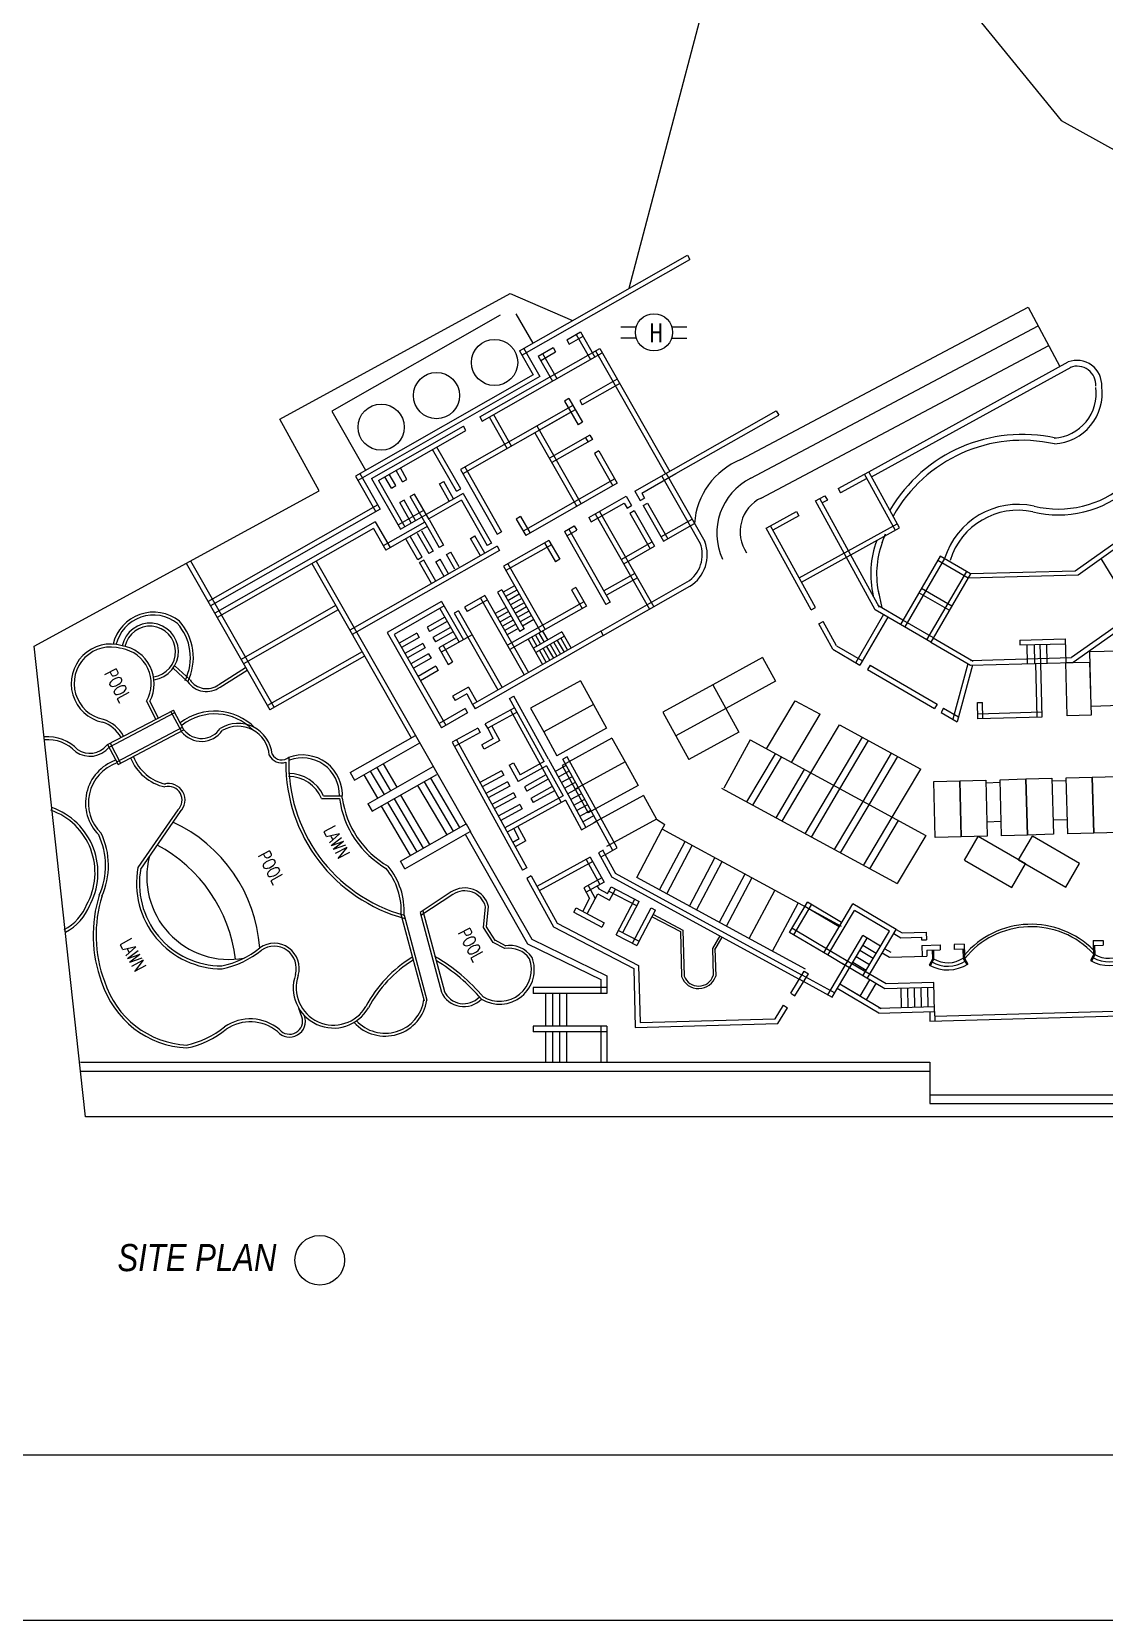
# Model space of a CAD drawing. Extents: x -2888 to 8486, y -2377 to 1555.
# Drawn here: x 6980.2 to 7109.9, y -209.3 to -17.3 of the extents above; entities that cross this region are included whole.
import ezdxf
from ezdxf.enums import TextEntityAlignment as Align

# ---------------------------------------------------------------- set-up
doc = ezdxf.new("R2010")
doc.units = 0
doc.layers.get('0').update_dxf_attribs({"linetype": 'CONTINUOUS'})
doc.layers.add('BUILD', color=8, linetype='CONTINUOUS')
doc.layers.add('MIMIC_SIZE', color=7, linetype='CONTINUOUS')
doc.styles.add('ARIAL_NARROW_ITALIC', font='ARIALNI.TTF')
doc.styles.add('PLOT02__REVB$0$NARROW', font='SIMPLEX', dxfattribs={"width": 0.75})

# ---------------------------------------------------------------- blocks, each defined once
blk = doc.blocks.new('D-433-1_MIMIC_SIZE_900_X_1')
at = {"layer": 'MIMIC_SIZE'}
for points in [[(3.62, 53.07), (868.62, 53.07), (868.62, 478.07), (3.62, 478.07)], [(23.62, 73.07), (848.62, 73.07), (848.62, 458.07), (23.62, 458.07)]]:
    blk.add_lwpolyline(points, close=True, dxfattribs=at)

msp = doc.modelspace()

# ---------------------------------------------------------------- linework, layer by layer
at = {"color": 1, "linetype": 'BYBLOCK'}
for centre, radius in [((7055.45, -53.599), 2.25), ((7015.044, -165.787), 3)]:
    msp.add_circle(centre, radius, dxfattribs=at)
at = {"layer": 'MIMIC_SIZE', "color": 0}
for p, q in [((7052.472, -48.256), (7064.707, -1.647)), ((7088.273, -7.833), (7104.699, -27.98)), ((7104.699, -27.98), (7146.716, -51.288)), ((7039.181, -55.836), (7059.497, -44.25)), ((7039.48, -56.36), (7059.796, -44.774)), ((7059.497, -44.25), (7059.796, -44.774)), ((7010.23, -64.094), (7038.066, -48.903)), ((7038.066, -48.903), (7045.599, -52.176)), ((7036.862, -51.532), (7016.523, -63.132)), ((7038.77, -51.343), (7040.804, -54.91)), ((7065.951, -68.986), (7100.708, -50.538)), ((7100.708, -50.538), (7104.525, -57.73)), ((7044.901, -54.504), (7046.579, -53.547)), ((7046.579, -53.547), (7048.309, -56.58)), ((7067.146, -71.237), (7101.903, -52.789)), ((7034.4, -63.817), (7048.909, -55.543)), ((7039.705, -55.537), (7041.651, -58.949)), ((7041.465, -56.463), (7043.25, -55.445)), ((7043.25, -55.445), (7043.549, -55.969)), ((7044.901, -54.504), (7045.2, -55.028)), ((7045.2, -55.028), (7046.878, -54.071)), ((7046.055, -53.846), (7047.785, -56.878)), ((7048.909, -55.543), (7057.383, -70.402)), ((7068.415, -73.628), (7103.172, -55.18)), ((7034.699, -64.341), (7049.208, -56.067)), ((7039.181, -55.836), (7040.828, -58.724)), ((7041.465, -56.463), (7043.194, -59.496)), ((7041.763, -56.987), (7043.549, -55.969)), ((7041.989, -56.165), (7043.718, -59.197)), ((7048.385, -55.842), (7056.859, -70.701)), ((7081.41, -70.444), (7105.532, -57.176)), ((7040.828, -58.724), (7019.359, -70.968)), ((7041.651, -58.949), (7019.658, -71.492)), ((7051.019, -59.243), (7046.472, -61.836)), ((7081.751, -71.064), (7105.873, -57.796)), ((7051.318, -59.767), (7046.771, -62.36)), ((7016.523, -63.132), (7020.591, -70.265)), ((7045.642, -62.422), (7032.048, -70.175)), ((7045.941, -62.946), (7032.347, -70.699)), ((7045.417, -63.245), (7041.464, -65.5)), ((7045.177, -61.607), (7044.653, -61.906)), ((7044.653, -61.906), (7046.283, -64.764)), ((7045.177, -61.607), (7046.807, -64.465)), ((7046.472, -61.836), (7046.771, -62.36)), ((7057.808, -70.159), (7070.232, -63.074)), ((7070.232, -63.074), (7070.531, -63.598)), ((7014.96, -72.762), (7010.23, -64.094)), ((7021.318, -71.278), (7032.408, -64.953)), ((7032.707, -65.477), (7032.408, -64.953)), ((7034.4, -63.817), (7034.699, -64.341)), ((7037.714, -67.638), (7035.555, -63.853)), ((7038.238, -67.339), (7036.079, -63.554)), ((7041.28, -64.91), (7046.657, -74.34)), ((7046.807, -64.465), (7046.283, -64.764)), ((7046.807, -64.465), (7046.283, -64.764)), ((7058.107, -70.683), (7070.531, -63.598)), ((7022.141, -71.503), (7032.707, -65.477)), ((7041.054, -65.733), (7046.133, -74.639)), ((7047.704, -66.038), (7042.818, -68.825)), ((7048.003, -66.562), (7043.116, -69.349)), ((7047.18, -66.337), (7047.479, -66.861)), ((7047.704, -66.038), (7048.003, -66.562)), ((7031.558, -72.816), (7028.681, -67.773)), ((7032.082, -72.518), (7029.205, -67.474)), ((7048.784, -67.931), (7048.26, -68.23)), ((7048.784, -67.931), (7048.26, -68.23)), ((7048.26, -68.23), (7050.496, -72.151)), ((7048.784, -67.931), (7051.02, -71.852)), ((7019.359, -70.968), (7021.822, -75.286)), ((7019.883, -70.669), (7022.346, -74.988)), ((7023.709, -72.432), (7022.924, -71.056)), ((7024.233, -72.133), (7023.448, -70.757)), ((7025.047, -71.669), (7024.262, -70.293)), ((7025.571, -71.37), (7024.786, -69.994)), ((7032.048, -70.175), (7036.51, -77.998)), ((7032.572, -69.876), (7037.034, -77.699)), ((7053.149, -72.816), (7057.808, -70.159)), ((7053.972, -73.041), (7058.107, -70.683)), ((7056.393, -70.966), (7061.05, -79.132)), ((7056.917, -70.667), (7061.597, -78.874)), ((7077.733, -72.467), (7080.891, -70.73)), ((7080.891, -70.73), (7081.41, -70.444)), ((7084.635, -77.536), (7080.891, -70.73)), ((7085.154, -77.251), (7081.41, -70.444)), ((6980.527, -91.553), (7014.96, -72.762)), ((7021.318, -71.278), (7024.804, -77.391)), ((7022.141, -71.503), (7025.328, -77.092)), ((7023.709, -72.432), (7024.233, -72.133)), ((7025.047, -71.669), (7025.571, -71.37)), ((7029.509, -71.926), (7030.033, -71.628)), ((7030.706, -74.025), (7029.509, -71.926)), ((7031.23, -73.726), (7030.033, -71.628)), ((7031.558, -72.816), (7032.082, -72.518)), ((7050.721, -71.328), (7039.649, -77.642)), ((7051.02, -71.852), (7039.948, -78.166)), ((7053.149, -72.816), (7053.79, -73.94)), ((7077.733, -72.467), (7078.019, -72.987)), ((7081.176, -71.25), (7078.019, -72.987)), ((7022.047, -74.464), (7001.545, -86.156)), ((7025.234, -73.89), (7024.71, -74.188)), ((7026.111, -76.645), (7024.71, -74.188)), ((7026.635, -76.346), (7025.234, -73.89)), ((7026.515, -73.159), (7025.991, -73.458)), ((7027.745, -76.534), (7025.991, -73.458)), ((7028.269, -76.235), (7026.515, -73.159)), ((7032.393, -73.063), (7027.916, -75.616)), ((7032.167, -73.886), (7028.214, -76.14)), ((7032.167, -73.886), (7035.296, -79.371)), ((7032.393, -73.063), (7035.82, -79.073)), ((7047.564, -76.001), (7052.085, -73.423)), ((7047.863, -76.525), (7051.86, -74.246)), ((7051.86, -74.246), (7052.202, -74.845)), ((7052.085, -73.423), (7052.726, -74.546)), ((7052.202, -74.845), (7052.726, -74.546)), ((7053.79, -73.94), (7054.314, -73.641)), ((7053.972, -73.041), (7054.314, -73.641)), ((7054.138, -74.55), (7054.662, -74.251)), ((7054.138, -74.55), (7056.592, -78.853)), ((7054.662, -74.251), (7057.116, -78.554)), ((7074.973, -73.985), (7075.493, -73.699)), ((7082.208, -87.138), (7074.973, -73.985)), ((7075.493, -73.699), (7076.129, -73.349)), ((7082.727, -86.852), (7075.493, -73.699)), ((7076.415, -73.869), (7075.778, -74.219)), ((7076.129, -73.349), (7076.415, -73.869)), ((7022.346, -74.988), (7001.844, -86.68)), ((7021.752, -76.489), (7002.344, -87.557)), ((7021.752, -76.489), (7023.541, -79.626)), ((7027.745, -76.534), (7022.718, -79.401)), ((7024.505, -76.867), (7027.617, -75.092)), ((7024.804, -77.391), (7027.916, -75.616)), ((7027.745, -76.534), (7029.499, -79.61)), ((7028.269, -76.235), (7030.023, -79.311)), ((7039.332, -75.869), (7038.808, -76.168)), ((7039.332, -75.869), (7038.808, -76.168)), ((7038.808, -76.168), (7039.948, -78.166)), ((7039.332, -75.869), (7040.472, -77.867)), ((7047.564, -76.001), (7047.863, -76.525)), ((7048.351, -75.553), (7054.918, -87.069)), ((7048.875, -75.254), (7055.442, -86.77)), ((7052.55, -75.455), (7053.074, -75.157)), ((7052.55, -75.455), (7055.004, -79.758)), ((7053.074, -75.157), (7055.528, -79.46)), ((7056.293, -78.329), (7060.061, -76.18)), ((7056.592, -78.853), (7060.36, -76.704)), ((7069.53, -76.979), (7072.688, -75.242)), ((7072.974, -75.762), (7069.816, -77.499)), ((7072.688, -75.242), (7072.974, -75.762)), ((7072.988, -83.266), (7084.868, -76.731)), ((7021.527, -77.311), (7002.643, -88.081)), ((7021.527, -77.311), (7023.017, -79.925)), ((7028.044, -77.058), (7023.017, -79.925)), ((7026.912, -81.086), (7025.51, -78.629)), ((7027.436, -80.787), (7026.034, -78.33)), ((7026.818, -77.883), (7028.219, -80.34)), ((7027.342, -77.585), (7028.743, -80.041)), ((7033.261, -78.505), (7033.785, -78.206)), ((7034.458, -80.603), (7033.261, -78.505)), ((7034.982, -80.304), (7033.785, -78.206)), ((7036.51, -77.998), (7037.034, -77.699)), ((7042.753, -78.745), (7037.244, -81.887)), ((7042.753, -78.745), (7044.054, -81.025)), ((7044.614, -77.683), (7045.812, -77)), ((7044.614, -77.683), (7049.651, -86.515)), ((7044.913, -78.207), (7046.111, -77.524)), ((7045.138, -77.385), (7050.175, -86.216)), ((7045.812, -77), (7046.111, -77.524)), ((7069.01, -77.265), (7069.53, -76.979)), ((7074.45, -87.154), (7069.01, -77.265)), ((7074.969, -86.868), (7069.53, -76.979)), ((7073.274, -83.785), (7085.154, -77.251)), ((7083.042, -79.02), (7083.426, -77.963)), ((7036.475, -79.453), (7018.667, -89.608)), ((7036.773, -79.977), (7018.966, -90.132)), ((7028.743, -80.041), (7028.219, -80.34)), ((7030.023, -79.311), (7029.499, -79.61)), ((7030.383, -80.462), (7030.907, -80.163)), ((7031.391, -82.229), (7030.383, -80.462)), ((7031.915, -81.931), (7030.907, -80.163)), ((7035.82, -79.073), (7035.296, -79.371)), ((7036.475, -79.453), (7036.773, -79.977)), ((7043.052, -79.269), (7037.543, -82.411)), ((7042.229, -79.044), (7043.53, -81.324)), ((7051.495, -81.066), (7055.229, -78.936)), ((7051.793, -81.589), (7055.528, -79.46)), ((7061.896, -80.617), (7061.907, -80.635)), ((7090.065, -80.661), (7085.256, -88.914)), ((7093.739, -82.801), (7090.065, -80.661)), ((7111.333, -78.952), (7106.381, -82.453)), ((7111.801, -79.348), (7106.723, -82.937)), ((6998.904, -81.524), (7009.016, -99.256)), ((6999.433, -81.235), (7009.54, -98.957)), ((7014.077, -81.56), (7026.086, -102.617)), ((7014.601, -81.261), (7032.778, -113.134)), ((7027.436, -80.787), (7026.912, -81.086)), ((7027.628, -81.124), (7027.104, -81.423)), ((7028.556, -83.969), (7027.104, -81.423)), ((7029.08, -83.67), (7027.628, -81.124)), ((7029.061, -81.338), (7029.585, -81.039)), ((7030.07, -83.106), (7029.061, -81.338)), ((7030.594, -82.807), (7029.585, -81.039)), ((7037.244, -81.887), (7041.773, -89.828)), ((7037.768, -81.588), (7042.297, -89.529)), ((7044.054, -81.025), (7043.53, -81.324)), ((7090.577, -80.959), (7085.768, -89.213)), ((7093.226, -82.503), (7088.417, -90.756)), ((7093.423, -83.304), (7089.766, -81.173)), ((7106.381, -82.453), (7093.739, -82.801)), ((7109.497, -80.926), (7113.839, -88.067)), ((7038.587, -84.242), (7037.219, -85.023)), ((7045.999, -84.436), (7045.475, -84.734)), ((7045.999, -84.436), (7047.282, -86.686)), ((7049.022, -89.737), (7059.476, -83.775)), ((7049.321, -90.261), (7059.785, -84.293)), ((7053.142, -82.736), (7049.405, -84.867)), ((7053.441, -83.26), (7049.704, -85.391)), ((7093.739, -82.801), (7088.929, -91.055)), ((7106.723, -82.937), (7093.423, -83.304)), ((7119.52, -83.325), (7105.942, -92.923)), ((7119.863, -83.809), (7106.137, -93.511)), ((7029.773, -86.147), (7023.206, -89.892)), ((7029.773, -86.147), (7032.403, -90.758)), ((7035.009, -85.433), (7032.552, -86.835)), ((7035.308, -85.957), (7032.85, -87.359)), ((7034.485, -85.732), (7039.776, -95.01)), ((7035.009, -85.433), (7040.3, -94.711)), ((7037.047, -84.722), (7036.523, -85.021)), ((7036.523, -85.021), (7039.222, -89.752)), ((7037.047, -84.722), (7039.746, -89.453)), ((7038.879, -84.753), (7037.51, -85.533)), ((7046.983, -86.162), (7037.737, -91.435)), ((7039.17, -85.264), (7037.801, -86.044)), ((7039.461, -85.775), (7038.093, -86.555)), ((7039.753, -86.286), (7038.384, -87.066)), ((7045.475, -84.734), (7046.758, -86.985)), ((7050.175, -86.216), (7049.651, -86.515)), ((7082.55, -84.828), (7083.013, -86.921)), ((7091.148, -87.208), (7087.492, -85.077)), ((7091.464, -86.705), (7087.79, -84.564)), ((7016.965, -86.624), (7005.531, -93.145)), ((7017.264, -87.148), (7005.83, -93.669)), ((7030.072, -86.671), (7024.029, -90.118)), ((7030.156, -88.036), (7028.01, -89.26)), ((7029.548, -86.97), (7031.879, -91.057)), ((7031.806, -87.26), (7031.282, -87.558)), ((7031.282, -87.558), (7036.573, -96.836)), ((7031.806, -87.26), (7037.097, -96.537)), ((7032.552, -86.835), (7032.85, -87.359)), ((7037.569, -86.854), (7036.249, -87.607)), ((7037.86, -87.365), (7036.54, -88.118)), ((7038.151, -87.876), (7036.831, -88.629)), ((7047.282, -86.686), (7038.036, -91.959)), ((7040.044, -86.796), (7038.675, -87.577)), ((7040.335, -87.307), (7038.967, -88.088)), ((7040.627, -87.818), (7039.258, -88.598)), ((7040.918, -88.329), (7039.549, -89.109)), ((7074.45, -87.154), (7074.969, -86.868)), ((7083.219, -87.727), (7079.84, -93.527)), ((7083.732, -88.026), (7080.352, -93.825)), ((7085.256, -88.914), (7082.208, -87.138)), ((7085.554, -88.402), (7082.506, -86.626)), ((7023.206, -89.892), (7029.774, -101.408)), ((7024.029, -90.118), (7030.298, -101.11)), ((7026.783, -89.959), (7024.637, -91.184)), ((7026.783, -89.959), (7027.082, -90.483)), ((7028.01, -89.26), (7028.308, -89.784)), ((7030.455, -88.56), (7028.308, -89.784)), ((7030.866, -89.281), (7028.72, -90.505)), ((7031.165, -89.805), (7029.019, -91.029)), ((7033.456, -90.158), (7029.733, -92.281)), ((7049.022, -89.737), (7033.524, -98.575)), ((7049.321, -90.261), (7033.823, -99.099)), ((7038.443, -88.386), (7037.123, -89.139)), ((7038.734, -88.897), (7037.414, -89.65)), ((7039.025, -89.408), (7037.705, -90.161)), ((7039.746, -89.453), (7039.222, -89.752)), ((7044.33, -89.819), (7040.872, -91.791)), ((7041.113, -90.205), (7041.736, -91.298)), ((7041.545, -89.958), (7042.169, -91.051)), ((7041.978, -89.712), (7042.601, -90.805)), ((7044.33, -89.819), (7045.446, -91.776)), ((7049.022, -89.737), (7049.321, -90.261)), ((7075.382, -88.848), (7075.902, -88.563)), ((7077.066, -91.91), (7075.382, -88.848)), ((7077.507, -91.481), (7075.902, -88.563)), ((7088.912, -91.045), (7085.256, -88.914)), ((7089.228, -90.542), (7085.554, -88.402)), ((6986.131, -142.92), (6980.527, -91.553)), ((7027.082, -90.483), (7024.936, -91.708)), ((7027.493, -91.205), (7025.347, -92.429)), ((7027.792, -91.729), (7025.646, -92.953)), ((7027.493, -91.205), (7027.792, -91.729)), ((7028.72, -90.505), (7029.019, -91.029)), ((7031.58, -90.533), (7029.434, -91.757)), ((7029.434, -91.757), (7030.569, -93.747)), ((7029.958, -91.458), (7031.093, -93.448)), ((7040.249, -90.698), (7041.988, -93.748)), ((7040.681, -90.451), (7041.304, -91.544)), ((7044.629, -90.343), (7041.171, -92.315)), ((7041.603, -92.068), (7042.421, -93.502)), ((7042.035, -91.822), (7042.853, -93.255)), ((7042.468, -91.575), (7043.285, -93.009)), ((7042.9, -91.329), (7043.717, -92.762)), ((7043.332, -91.082), (7044.149, -92.516)), ((7043.764, -90.836), (7044.582, -92.269)), ((7044.196, -90.589), (7045.014, -92.023)), ((7077.066, -91.91), (7080.352, -93.825)), ((7077.507, -91.481), (7080.651, -93.313)), ((7088.912, -91.045), (7093.731, -93.853)), ((7089.211, -90.533), (7094.03, -93.341)), ((7099.684, -90.801), (7105.158, -90.65)), ((7099.684, -90.801), (7099.7, -91.394)), ((7099.7, -91.394), (7105.175, -91.243)), ((7100.527, -91.371), (7100.59, -93.664)), ((7101.403, -91.347), (7101.466, -93.64)), ((7102.111, -91.328), (7102.174, -93.62)), ((7102.903, -91.306), (7102.966, -93.598)), ((7105.158, -90.65), (7105.238, -93.535)), ((6997.556, -93.943), (6999.315, -95.575)), ((7020.151, -92.211), (7008.717, -98.732)), ((7020.45, -92.735), (7009.016, -99.256)), ((7028.207, -92.457), (7026.061, -93.681)), ((7028.506, -92.981), (7026.36, -94.205)), ((7029.068, -93.966), (7026.922, -95.19)), ((7028.207, -92.457), (7028.506, -92.981)), ((7029.068, -93.966), (7029.367, -94.49)), ((7030.569, -93.747), (7031.093, -93.448)), ((7068.587, -92.897), (7062.56, -96.207)), ((7068.587, -92.897), (7070.162, -95.766)), ((7081.584, -93.856), (7081.285, -94.369)), ((7081.584, -93.856), (7089.678, -98.573)), ((7093.408, -93.664), (7091.586, -100.371)), ((7093.98, -93.82), (7092.116, -100.68)), ((7093.715, -93.26), (7105.942, -92.923)), ((7093.731, -93.853), (7106.137, -93.511)), ((7101.581, -93.636), (7101.761, -100.143)), ((7102.174, -93.62), (7102.354, -100.126)), ((6997.315, -94.202), (6999.074, -95.834)), ((7002.823, -96.181), (7006.081, -94.139)), ((7003.011, -96.481), (7006.269, -94.439)), ((7029.367, -94.49), (7027.22, -95.714)), ((7046.57, -95.734), (7040.543, -99.044)), ((7046.57, -95.734), (7048.145, -98.603)), ((7070.162, -95.766), (7064.135, -99.076)), ((7081.285, -94.369), (7089.379, -99.085)), ((7033.035, -96.5), (7031.099, -97.604)), ((7031.099, -97.604), (7031.398, -98.128)), ((7032.81, -97.323), (7031.398, -98.128)), ((7032.81, -97.323), (7033.524, -98.575)), ((7033.035, -96.5), (7034.048, -98.276)), ((7037.993, -97.884), (7038.513, -97.599)), ((7042.178, -105.505), (7037.993, -97.884)), ((7042.698, -105.219), (7038.513, -97.599)), ((7062.56, -96.207), (7056.533, -99.516)), ((7062.56, -96.207), (7064.135, -99.076)), ((7062.56, -96.207), (7064.135, -99.076)), ((6989.399, -103.436), (6997.369, -99.263)), ((6989.563, -103.75), (6997.533, -99.577)), ((6994.108, -98.183), (6995.211, -100.393)), ((6994.508, -98.191), (6995.524, -100.229)), ((6998.312, -101.826), (6997.056, -99.427)), ((6998.625, -101.662), (6997.369, -99.263)), ((7032.612, -99.095), (7029.475, -100.885)), ((7032.911, -99.619), (7029.774, -101.408)), ((7032.612, -99.095), (7032.911, -99.619)), ((7033.524, -98.575), (7033.823, -99.099)), ((7038.606, -99), (7035.061, -100.946)), ((7038.891, -99.519), (7035.346, -101.466)), ((7038.086, -99.285), (7044.219, -110.454)), ((7040.543, -99.044), (7042.118, -101.912)), ((7048.145, -98.603), (7042.118, -101.912)), ((7048.145, -98.603), (7049.721, -101.472)), ((7056.533, -99.516), (7058.108, -102.385)), ((7064.135, -99.076), (7058.108, -102.385)), ((7064.135, -99.076), (7065.711, -101.945)), ((7069.069, -103.965), (7072.524, -98.137)), ((7072.086, -105.605), (7075.54, -99.778)), ((7072.524, -98.137), (7075.54, -99.778)), ((7089.678, -98.573), (7089.379, -99.085)), ((7090.477, -99.038), (7090.178, -99.551)), ((7090.178, -99.551), (7092.116, -100.68)), ((7090.477, -99.038), (7092.277, -100.088)), ((7094.564, -98.353), (7095.157, -98.336)), ((7094.619, -100.34), (7094.564, -98.353)), ((7102.337, -99.533), (7094.602, -99.747)), ((7095.212, -100.323), (7095.157, -98.336)), ((6990.49, -105.521), (6998.461, -101.348)), ((6990.654, -105.835), (6998.625, -101.662)), ((7034.156, -101.443), (7031.043, -103.153)), ((7034.156, -101.443), (7034.441, -101.963)), ((7035.346, -101.466), (7035.061, -100.946)), ((7036.028, -102.709), (7035.346, -101.466)), ((7036.834, -102.943), (7035.866, -101.181)), ((7049.721, -101.472), (7043.694, -104.781)), ((7074.408, -106.868), (7077.863, -101.04)), ((7077.863, -101.04), (7087.711, -106.395)), ((7102.354, -100.126), (7094.619, -100.34)), ((6989.288, -103.527), (6989.399, -103.436)), ((6989.399, -103.436), (6990.654, -105.835)), ((6989.712, -103.272), (6990.968, -105.671)), ((7018.717, -106.835), (7026.618, -102.333)), ((7019.234, -107.742), (7027.147, -103.233)), ((7031.043, -103.153), (7039.544, -118.633)), ((7034.441, -101.963), (7031.328, -103.673)), ((7031.563, -102.867), (7040.064, -118.348)), ((7036.028, -102.709), (7034.627, -103.478)), ((7034.913, -103.998), (7034.627, -103.478)), ((7036.834, -102.943), (7034.913, -103.998)), ((7042.118, -101.912), (7043.694, -104.781)), ((7050.376, -102.665), (7044.349, -105.974)), ((7050.376, -102.665), (7051.951, -105.534)), ((7058.108, -102.385), (7059.684, -105.254)), ((7065.711, -101.945), (7059.684, -105.254)), ((7067.073, -102.879), (7063.908, -108.699)), ((7067.073, -102.879), (7088.308, -114.426)), ((7077.197, -108.384), (7080.651, -102.556)), ((7077.938, -108.788), (7081.393, -102.96)), ((7042.178, -105.505), (7039.258, -107.109)), ((7042.698, -105.219), (7045.259, -109.883)), ((7044.948, -104.91), (7044.428, -105.195)), ((7050.487, -116.229), (7044.428, -105.195)), ((7051.007, -115.943), (7044.948, -104.91)), ((7051.951, -105.534), (7045.924, -108.843)), ((7051.951, -105.534), (7053.527, -108.402)), ((7066.683, -110.373), (7070.137, -104.545)), ((7067.424, -110.777), (7070.878, -104.949)), ((7080.727, -110.304), (7084.181, -104.476)), ((7081.469, -110.707), (7084.923, -104.879)), ((7018.717, -106.835), (7019.234, -107.742)), ((7020.371, -107.094), (7022.039, -109.93)), ((7020.862, -110.601), (7028.764, -106.098)), ((7021.148, -106.651), (7022.816, -109.487)), ((7021.379, -111.508), (7029.213, -107.045)), ((7021.925, -106.208), (7023.594, -109.044)), ((7022.703, -105.766), (7024.371, -108.601)), ((7028.435, -107.488), (7031.954, -113.469)), ((7036.998, -106.619), (7034.405, -108.043)), ((7037.283, -107.139), (7034.691, -108.563)), ((7036.998, -106.619), (7037.283, -107.139)), ((7037.94, -105.942), (7038.46, -105.656)), ((7037.94, -105.942), (7039.023, -107.914)), ((7038.46, -105.656), (7039.258, -107.109)), ((7042.464, -106.025), (7039.023, -107.914)), ((7042.386, -107.115), (7039.793, -108.539)), ((7042.464, -106.025), (7044.454, -109.649)), ((7043.502, -106.683), (7044.841, -105.948)), ((7043.876, -107.364), (7045.215, -106.628)), ((7044.249, -108.044), (7045.589, -107.309)), ((7044.349, -105.974), (7045.924, -108.843)), ((7070.213, -112.293), (7073.667, -106.465)), ((7070.954, -112.696), (7074.408, -106.868)), ((7084.257, -112.223), (7087.711, -106.395)), ((7026.881, -108.373), (7030.4, -114.354)), ((7027.658, -107.931), (7031.177, -113.912)), ((7037.728, -107.949), (7035.135, -109.373)), ((7038.014, -108.468), (7035.421, -109.892)), ((7038.455, -109.273), (7035.862, -110.697)), ((7037.728, -107.949), (7038.014, -108.468)), ((7038.455, -109.273), (7038.741, -109.793)), ((7039.793, -108.539), (7040.078, -109.058)), ((7042.671, -107.635), (7040.078, -109.058)), ((7043.157, -108.519), (7040.564, -109.943)), ((7043.442, -109.039), (7040.849, -110.463)), ((7044.623, -108.725), (7045.962, -107.99)), ((7044.997, -109.406), (7046.336, -108.67)), ((7045.371, -110.086), (7046.71, -109.351)), ((7045.924, -108.843), (7047.5, -111.712)), ((7053.527, -108.402), (7047.5, -111.712)), ((7063.619, -108.707), (7084.854, -120.254)), ((7073.743, -114.212), (7077.197, -108.384)), ((7074.484, -114.615), (7077.938, -108.788)), ((7095.567, -108.048), (7097.298, -108)), ((7103.578, -107.827), (7105.309, -107.779)), ((6997.891, -111.342), (6993.066, -118.317)), ((7015.259, -109.973), (7017.424, -109.973)), ((7015.491, -109.619), (7017.787, -109.619)), ((7020.862, -110.601), (7021.379, -111.508)), ((7022.472, -110.885), (7025.991, -116.866)), ((7023.249, -110.442), (7026.768, -116.423)), ((7024.027, -109.999), (7027.546, -115.98)), ((7024.804, -109.557), (7028.323, -115.538)), ((7038.741, -109.793), (7036.148, -111.217)), ((7039.227, -110.677), (7036.634, -112.101)), ((7039.512, -111.197), (7036.919, -112.621)), ((7044.454, -109.649), (7037.411, -113.516)), ((7044.739, -110.168), (7037.696, -114.036)), ((7039.227, -110.677), (7039.512, -111.197)), ((7040.564, -109.943), (7040.849, -110.463)), ((7044.739, -110.168), (7046.698, -113.736)), ((7045.259, -109.883), (7047.218, -113.451)), ((7045.745, -110.767), (7047.084, -110.032)), ((7046.097, -111.409), (7047.436, -110.674)), ((7046.471, -112.089), (7047.81, -111.354)), ((7054.182, -109.595), (7048.155, -112.905)), ((7054.182, -109.595), (7055.757, -112.464)), ((7077.273, -116.132), (7080.727, -110.304)), ((7078.014, -116.535), (7081.469, -110.707)), ((6998.182, -111.543), (6993.357, -118.518)), ((7024.814, -117.537), (7032.732, -113.026)), ((7032.732, -113.026), (7033.249, -113.933)), ((7039.976, -115.078), (7039.008, -113.316)), ((7046.698, -113.736), (7048.557, -112.715)), ((7046.845, -112.77), (7048.184, -112.035)), ((7055.757, -112.464), (7049.73, -115.774)), ((7055.757, -112.464), (7056.758, -113.092)), ((7056.45, -113.677), (7056.758, -113.092)), ((7080.803, -118.051), (7084.257, -112.223)), ((7081.544, -118.454), (7084.999, -112.626)), ((7095.697, -112.768), (7097.429, -112.72)), ((7103.708, -112.547), (7105.44, -112.499)), ((7025.331, -118.444), (7033.233, -113.942)), ((7032.618, -114.292), (7040.16, -127.528)), ((7033.233, -113.942), (7040.666, -126.988)), ((7039.171, -114.843), (7038.378, -115.278)), ((7039.171, -114.843), (7038.488, -113.601)), ((7039.976, -115.078), (7038.664, -115.798)), ((7053.374, -119.51), (7056.45, -113.677)), ((7056.13, -121.008), (7059.206, -115.176)), ((7078.112, -125.456), (7056.45, -113.677)), ((7088.308, -114.426), (7084.854, -120.254)), ((7093.002, -117.419), (7094.659, -114.55)), ((7100.369, -117.848), (7094.659, -114.55)), ((7099.543, -117.371), (7101.2, -114.502)), ((7106.91, -117.8), (7101.2, -114.502)), ((7047.755, -117.052), (7041.299, -120.598)), ((7047.755, -117.052), (7049.421, -120.086)), ((7049.306, -116.201), (7048.729, -116.518)), ((7048.729, -116.518), (7050.356, -119.481)), ((7049.591, -116.721), (7049.015, -117.037)), ((7049.249, -116.232), (7050.793, -119.043)), ((7049.591, -116.721), (7051.007, -115.943)), ((7056.99, -121.475), (7060.065, -115.643)), ((7059.746, -122.974), (7062.822, -117.142)), ((7025.331, -118.444), (7024.814, -117.537)), ((7040.064, -118.348), (7039.544, -118.633)), ((7048.041, -117.572), (7041.585, -121.117)), ((7047.235, -117.338), (7048.901, -120.371)), ((7073.346, -131.306), (7050.793, -119.043)), ((7060.63, -123.395), (7063.705, -117.562)), ((7063.386, -124.894), (7066.462, -119.061)), ((7093.002, -117.419), (7098.712, -120.717)), ((7098.712, -120.717), (7100.369, -117.848)), ((7099.543, -117.371), (7105.253, -120.669)), ((7105.253, -120.669), (7106.91, -117.8)), ((7040.603, -119.329), (7040.083, -119.614)), ((7040.083, -119.614), (7043.31, -125.49)), ((7040.603, -119.329), (7043.743, -125.047)), ((7049.136, -119.566), (7046.967, -120.757)), ((7046.967, -120.757), (7047.676, -122.047)), ((7049.421, -120.086), (7047.253, -121.277)), ((7047.487, -120.471), (7048.349, -122.041)), ((7048.566, -120.555), (7048.78, -120.874)), ((7048.78, -120.874), (7049.845, -121.436)), ((7049.845, -121.436), (7050.27, -120.63)), ((7050.093, -122.237), (7050.795, -120.907)), ((7050.27, -120.63), (7053.676, -122.427)), ((7073.063, -131.827), (7050.356, -119.481)), ((7073.755, -130.592), (7053.374, -119.51)), ((7064.221, -125.407), (7067.296, -119.575)), ((7030.947, -121.263), (7027.181, -123.751)), ((7031.142, -121.558), (7027.277, -124.111)), ((7046.845, -123.621), (7047.676, -122.047)), ((7047.37, -123.898), (7048.648, -121.475)), ((7048.648, -121.475), (7050.093, -122.237)), ((7049.993, -121.155), (7053.4, -122.951)), ((7050.896, -126.428), (7053.152, -122.15)), ((7051.697, -126.18), (7053.676, -122.427)), ((7066.977, -126.906), (7070.053, -121.073)), ((7069.79, -128.436), (7072.866, -122.603)), ((7071.836, -126.158), (7073.996, -122.514)), ((7072.346, -126.461), (7074.506, -122.816)), ((7078.137, -124.968), (7073.996, -122.514)), ((7075.977, -128.612), (7079.493, -122.678)), ((7084.738, -125.787), (7079.493, -122.678)), ((7024.842, -123.957), (7027.653, -134.429)), ((7025.239, -124.072), (7027.995, -134.338)), ((7027.181, -123.751), (7029.769, -133.391)), ((7027.492, -123.545), (7030.11, -133.299)), ((7034.858, -125.555), (7035.089, -123.044)), ((7035.222, -125.467), (7035.447, -123.015)), ((7045.752, -123.715), (7046.028, -123.191)), ((7045.752, -123.715), (7049.158, -125.512)), ((7046.028, -123.191), (7049.435, -124.987)), ((7052.871, -127.469), (7055.127, -123.191)), ((7053.672, -127.221), (7055.651, -123.468)), ((7055.127, -123.191), (7055.651, -123.468)), ((7055.236, -124.255), (7058.643, -126.051)), ((7055.375, -123.993), (7058.934, -125.87)), ((7077.834, -125.478), (7073.694, -123.024)), ((7076.487, -128.915), (7079.701, -123.491)), ((7083.925, -125.995), (7079.701, -123.491)), ((7036.012, -127.373), (7034.858, -125.555)), ((7036.311, -127.184), (7035.222, -125.467)), ((7043.31, -125.49), (7053.001, -130.518)), ((7043.743, -125.047), (7053.584, -130.153)), ((7049.435, -124.987), (7049.158, -125.512)), ((7050.896, -126.428), (7053.395, -127.746)), ((7051.173, -125.903), (7053.672, -127.221)), ((7058.643, -126.051), (7058.793, -131.494)), ((7058.934, -125.87), (7059.088, -131.437)), ((7063.416, -126.582), (7062.528, -128.087)), ((7063.671, -126.733), (7062.783, -128.238)), ((7076.624, -128.996), (7071.836, -126.158)), ((7076.926, -128.486), (7072.138, -125.648)), ((7076.48, -133.685), (7080.718, -126.536)), ((7080.713, -131.414), (7083.925, -125.995)), ((7082.854, -127.802), (7080.718, -126.536)), ((7081.224, -131.717), (7084.738, -125.787)), ((7084.436, -126.297), (7085.298, -126.808)), ((7084.738, -125.787), (7085.453, -126.211)), ((7085.298, -126.808), (7087.795, -126.739)), ((7085.453, -126.211), (7088.372, -126.13)), ((7087.795, -126.739), (7087.804, -127.054)), ((7088.372, -126.13), (7088.397, -127.037)), ((7037.43, -128.113), (7036.012, -127.373)), ((7037.594, -127.799), (7036.175, -127.059)), ((7040.16, -127.528), (7049.034, -131.849)), ((7040.666, -126.988), (7049.741, -131.407)), ((7053.672, -127.221), (7053.395, -127.746)), ((7062.528, -128.087), (7062.619, -131.376)), ((7062.824, -128.079), (7062.917, -131.427)), ((7079.387, -129.944), (7076.926, -128.486)), ((7077.002, -133.969), (7081.228, -126.838)), ((7081.962, -129.307), (7080.336, -128.343)), ((7082.319, -128.704), (7080.693, -127.741)), ((7083.052, -128.631), (7083.915, -129.143)), ((7083.354, -128.121), (7084.07, -128.545)), ((7087.804, -127.054), (7088.397, -127.037)), ((7087.822, -127.715), (7090.042, -127.653)), ((7087.822, -127.715), (7087.859, -129.034)), ((7088.432, -128.291), (7090.058, -128.246)), ((7088.432, -128.291), (7088.452, -129.018)), ((7089.086, -128.273), (7089.117, -129.376)), ((7089.234, -128.269), (7089.266, -129.411)), ((7090.042, -127.653), (7090.058, -128.246)), ((7092.944, -127.573), (7091.733, -127.607)), ((7091.733, -127.607), (7091.75, -128.2)), ((7092.961, -128.166), (7091.75, -128.2)), ((7092.813, -128.17), (7092.844, -129.312)), ((7092.944, -127.573), (7092.981, -128.893)), ((7092.961, -128.166), (7092.991, -129.269)), ((7108.548, -127.143), (7109.759, -127.109)), ((7108.548, -127.143), (7108.585, -128.462)), ((7108.565, -127.736), (7109.776, -127.702)), ((7108.565, -127.736), (7108.595, -128.838)), ((7108.713, -127.731), (7108.744, -128.873)), ((7109.759, -127.109), (7109.776, -127.702)), ((7053.001, -130.518), (7053.198, -137.655)), ((7053.584, -130.153), (7053.774, -137.045)), ((7078.575, -130.152), (7076.624, -128.996)), ((7083.354, -132.979), (7078.188, -129.918)), ((7083.509, -132.382), (7078.491, -129.407)), ((7080.952, -130.866), (7078.491, -129.407)), ((7078.575, -130.152), (7078.877, -129.642)), ((7079.085, -130.454), (7079.387, -129.944)), ((7081.101, -130.76), (7079.475, -129.797)), ((7081.509, -130.071), (7079.883, -129.108)), ((7083.915, -129.143), (7088.452, -129.018)), ((7089.117, -129.376), (7088.737, -130.102)), ((7089.266, -129.411), (7088.868, -130.171)), ((7092.844, -129.312), (7093.283, -130.049)), ((7092.991, -129.269), (7093.411, -129.973)), ((7108.595, -128.838), (7108.215, -129.564)), ((7108.744, -128.873), (7108.346, -129.633)), ((7049.034, -131.849), (7049.034, -133.536)), ((7049.741, -131.407), (7049.741, -133.536)), ((7071.992, -133.504), (7073.629, -130.848)), ((7072.497, -133.815), (7074.134, -131.159)), ((7073.035, -131.812), (7077.002, -133.969)), ((7073.318, -131.291), (7077.305, -133.458)), ((7073.629, -130.848), (7074.134, -131.159)), ((7082.939, -135.393), (7077.921, -132.419)), ((7080.382, -133.877), (7077.921, -132.419)), ((7081.503, -131.882), (7080.336, -133.85)), ((7082.256, -132.328), (7081.089, -134.297)), ((7089.289, -132.222), (7083.509, -132.382)), ((7089.385, -135.717), (7089.289, -132.222)), ((7049.741, -132.828), (7040.832, -132.828)), ((7040.832, -132.828), (7040.832, -133.536)), ((7049.741, -133.536), (7040.832, -133.536)), ((7042.341, -133.536), (7042.341, -137.468)), ((7043.187, -133.536), (7043.187, -137.468)), ((7044.032, -133.536), (7044.032, -137.468)), ((7044.878, -133.536), (7044.878, -137.468)), ((7071.992, -133.504), (7072.497, -133.815)), ((7082.636, -135.903), (7077.618, -132.929)), ((7089.305, -132.815), (7083.354, -132.979)), ((7085.295, -132.926), (7085.358, -135.235)), ((7086.098, -132.903), (7086.161, -135.213)), ((7086.9, -132.881), (7086.964, -135.19)), ((7087.703, -132.859), (7087.767, -135.168)), ((7088.506, -132.837), (7088.57, -135.146)), ((7012.88, -136.351), (7012.53, -135.343)), ((7070.086, -136.595), (7071.102, -134.947)), ((7070.423, -137.179), (7071.607, -135.258)), ((7071.102, -134.947), (7071.607, -135.258)), ((7082.62, -135.31), (7089.369, -135.124)), ((7082.636, -135.903), (7089.385, -135.717)), ((7088.792, -135.733), (7088.823, -136.868)), ((7088.823, -136.868), (7113.176, -136.196)), ((7089.385, -135.717), (7089.416, -136.852)), ((7089.4, -136.259), (7112.566, -135.62)), ((7049.741, -137.468), (7040.832, -137.468)), ((7040.832, -137.468), (7040.832, -138.176)), ((7049.741, -138.176), (7040.832, -138.176)), ((7042.341, -138.176), (7042.341, -141.859)), ((7043.187, -138.176), (7043.187, -141.859)), ((7044.032, -138.176), (7044.032, -141.859)), ((7044.878, -138.176), (7044.878, -141.859)), ((7049.034, -137.468), (7049.034, -141.859)), ((7049.741, -137.468), (7049.741, -141.859)), ((7053.198, -137.655), (7070.423, -137.179)), ((7053.774, -137.045), (7070.086, -136.595)), ((6986.131, -141.859), (7088.804, -141.859)), ((7088.804, -141.859), (7088.804, -146.848)), ((6986.131, -142.92), (7088.804, -142.92)), ((6986.736, -148.462), (6986.131, -142.92)), ((7088.804, -145.786), (7113.373, -145.786)), ((7088.804, -146.848), (7113.373, -146.848)), ((7164.935, -148.462), (6986.736, -148.462))]:
    msp.add_line(p, q, dxfattribs=at)
at = {"layer": 'MIMIC_SIZE', "color": 1}
for p, q in [((7051.459, -52.916), (7053.306, -52.916)), ((7057.595, -52.922), (7059.442, -52.922)), ((7051.457, -54.276), (7053.304, -54.276)), ((7057.593, -54.282), (7059.44, -54.282))]:
    msp.add_line(p, q, dxfattribs=at)
at = {"layer": 'MIMIC_SIZE', "color": 0}
for points in [[(7108.271, -98.787), (7111.839, -98.689), (7111.659, -92.14), (7108.091, -92.239)], [(7105.238, -93.535), (7108.124, -93.456), (7108.302, -99.889), (7105.415, -99.969)], [(7100.429, -107.598), (7103.569, -107.511), (7103.756, -114.286), (7100.616, -114.373)], [(7105.301, -107.464), (7108.44, -107.377), (7108.627, -114.151), (7105.488, -114.238)], [(7108.44, -107.377), (7111.58, -107.29), (7111.767, -114.065), (7108.627, -114.151)], [(7089.279, -107.906), (7092.418, -107.819), (7092.605, -114.594), (7089.466, -114.68)], [(7092.418, -107.819), (7095.558, -107.732), (7095.745, -114.507), (7092.605, -114.594)], [(7097.29, -107.685), (7100.429, -107.598), (7100.616, -114.373), (7097.477, -114.459)]]:
    msp.add_lwpolyline(points, close=True, dxfattribs=at)
for centre in [(7036.182, -57.237), (7029.159, -61.243), (7022.461, -65.062)]:
    msp.add_circle(centre, 2.791, dxfattribs=at)
for centre, radius, start, end in [((7106.594, -59.983), 3.001, 356.75151, 110.72723), ((7106.594, -59.983), 2.293, 356.75151, 110.72723), ((7104.372, -62.628), 13.04, 256.14446, 5.86738), ((7104.372, -62.628), 12.332, 256.14446, 5.86738), ((7103.513, -60.963), 5.423, 273.49573, 7.60086), ((7103.513, -60.963), 6.131, 273.49573, 7.60086), ((7099.982, -84.523), 18.58, 77.37983, 149.51813), ((7099.982, -84.523), 17.872, 77.37983, 150.87537), ((7069.262, -77.269), 8.92, 111.78511, 176.36794), ((7070.515, -77.898), 7.465, 116.83014, 204.63514), ((7070.395, -77.708), 4.535, 115.88655, 214.11453), ((7099.482, -83.722), 9.324, 78.01542, 162.76629), ((7099.482, -83.722), 8.616, 78.01542, 162.76629), ((7057.418, -80.489), 3.877, 301.9009, 21.1295), ((7057.418, -80.489), 4.481, 301.9009, 21.1295), ((7093.546, -82.836), 11.883, 160.03237, 192.67555), ((7093.546, -82.836), 11.175, 160.03237, 192.67555), ((6994.943, -92.442), 5.014, 51.36355, 166.8002), ((6994.943, -92.442), 4.66, 51.36355, 166.8002), ((6994.515, -92.204), 3.44, 278.22704, 168.06095), ((6994.515, -92.204), 3.086, 278.22704, 168.06095), ((6993.202, -92.915), 6.204, 333.57041, 42.02631), ((6993.202, -92.915), 6.557, 333.57041, 42.02631), ((6989.768, -96.063), 4.775, 73.17541, 258.00962), ((6989.768, -96.063), 4.421, 73.17541, 258.00962), ((6990.405, -96.057), 4.271, 330.13278, 80.72555), ((6990.405, -96.057), 4.625, 332.51627, 80.72555), ((7001.357, -94.244), 2.782, 214.85237, 306.48389), ((7001.357, -94.244), 2.428, 214.85237, 306.48389), ((7002.36, -106.178), 6.794, 44.46264, 127.93092), ((7002.36, -106.178), 6.44, 44.46264, 127.93092), ((6987.552, -104.501), 3.961, 28.88646, 72.00148), ((6987.552, -104.501), 4.315, 28.88646, 72.00148), ((7000.75, -99.998), 3.053, 218.07303, 325.01487), ((7000.75, -99.998), 2.699, 218.07303, 326.57646), ((7005.162, -105.023), 4.145, 5.71421, 121.39628), ((7005.162, -105.023), 3.791, 4.72045, 120.26573), ((6982.164, -107.526), 5.022, 43.45331, 94.93179), ((6982.164, -107.526), 4.668, 43.45331, 94.93179), ((6987.254, -101.88), 2.617, 235.06195, 320.99855), ((6987.254, -101.88), 2.971, 235.06195, 320.99855), ((6992.186, -110.497), 5.469, 109.16526, 225.03673), ((6997.586, -102.885), 5.821, 201.70623, 257.44031), ((6997.586, -102.885), 5.468, 201.70623, 257.44031), ((7010.433, -103.984), 1.661, 205.96143, 287.92043), ((7010.433, -103.984), 1.307, 208.63595, 312.31018), ((7030.354, -105.715), 19.411, 179.55319, 255.04576), ((7012.95, -109.534), 4.837, 355.52264, 110.63304), ((7030.354, -105.715), 19.057, 177.69901, 254.42997), ((7012.95, -109.534), 4.483, 358.91568, 110.63304), ((6992.186, -110.497), 5.115, 109.16526, 225.717), ((7011.321, -111.547), 4.594, 24.81355, 90.67959), ((7011.321, -111.547), 4.24, 21.7915, 90.67959), ((6996.76, -110.15), 1.997, 313.49062, 105.54217), ((6996.76, -110.15), 1.643, 313.49062, 105.54217), ((6979.865, -118.924), 8.007, 330.79866, 70.52405), ((6979.865, -118.924), 8.361, 330.79866, 70.52405), ((7028.934, -108.382), 11.62, 187.80512, 240.02732), ((7028.934, -108.382), 11.266, 187.80512, 240.02732), ((6989.76, -129.259), 18.066, 3.96665, 65.37543), ((6980.406, -118.064), 8.737, 335.88047, 25.04424), ((6980.406, -118.064), 9.091, 335.88047, 25.44795), ((7004.091, -119.449), 9.966, 165.45859, 280.42779), ((6986.926, -131.566), 18.066, 6.93362, 62.11037), ((7003.206, -120.235), 10.32, 169.28804, 270.20222), ((7003.206, -120.235), 9.966, 169.28804, 270), ((7016.697, -123.576), 8.203, 356.67214, 39.43072), ((7016.697, -123.576), 8.557, 356.67214, 39.43072), ((7032.577, -123.731), 2.958, 14.02172, 123.44612), ((6981.561, -120.719), 5.697, 296.89013, 339.39001), ((6981.561, -120.719), 6.051, 296.89013, 339.39001), ((7003.976, -126.477), 16.33, 162.75135, 200.35844), ((7003.976, -126.477), 15.976, 162.75135, 200.35844), ((7032.577, -123.731), 2.604, 15.30277, 123.44612), ((7101.06, -135.8), 10.63, 44.97509, 139.47098), ((7101.06, -135.8), 10.333, 43.20671, 141.11124), ((7001.046, -119.812), 10.611, 281.74802, 309.4149), ((7001.046, -119.812), 10.965, 281.55789, 309.4149), ((7009.517, -130.515), 3.047, 343.95138, 124.69016), ((7009.517, -130.515), 2.693, 343.95138, 124.69016), ((7037.949, -131.064), 3.351, 34.43858, 99.98156), ((7037.949, -131.064), 2.997, 35.25432, 99.98156), ((7034.297, -142.365), 15.488, 121.37311, 152.04308), ((7034.297, -142.365), 15.134, 121.76645, 152.04308), ((7017.992, -148.174), 22.033, 40.08049, 60.09539), ((7017.992, -148.174), 21.679, 40.08049, 59.15453), ((7036.786, -130.647), 4.196, 238.26937, 20.62038), ((7036.786, -130.647), 3.842, 238.26937, 19.97656), ((7090.967, -126.156), 4.532, 240.5268, 302.6353), ((7090.971, -126.298), 3.939, 240.5268, 302.6353), ((7090.975, -126.47), 3.346, 239.24556, 303.91654), ((7110.445, -125.619), 4.532, 240.5268, 302.6353), ((7110.449, -125.761), 3.939, 240.5268, 302.6353), ((7110.453, -125.932), 3.346, 239.24556, 303.91654), ((6999.546, -128.727), 11.408, 197.50128, 267.14311), ((6999.546, -128.727), 11.054, 197.50128, 267.14311), ((7016.708, -132.845), 4.868, 160.99194, 329.97455), ((7016.708, -132.845), 4.514, 160.99194, 329.97455), ((7060.844, -130.765), 2.176, 199.58271, 342.26745), ((7060.842, -130.767), 1.878, 200.9205, 341.06947), ((7022.947, -133.585), 5.104, 222.53282, 351.51973), ((7022.947, -133.585), 4.75, 222.53282, 351.51973), ((7032.452, -132.181), 2.944, 204.26236, 316.2683), ((7032.452, -132.181), 2.59, 204.26236, 316.2683), ((7011.38, -136.871), 1.941, 221.11955, 19.14703), ((7011.38, -136.871), 1.587, 220.15498, 19.14703), ((6996.78, -129.379), 10.611, 281.55789, 309.4149), ((6996.78, -129.379), 10.965, 281.55789, 309.4149), ((7006.634, -142.113), 5.503, 50.05011, 124.3925), ((7006.634, -142.113), 5.149, 50.36812, 124.3925)]:
    msp.add_arc(centre, radius, start, end, dxfattribs=at)

# ---------------------------------------------------------------- block references
at = {"layer": 'MIMIC_SIZE', "color": 1}
msp.add_blockref('D-433-1_MIMIC_SIZE_900_X_1', (6619.11, -262.387), dxfattribs=at)

# ---------------------------------------------------------------- texts
at = {"color": 1, "linetype": 'BYBLOCK', "style": 'PLOT02__REVB$0$NARROW', "width": 0.75}
msp.add_text('H', height=2.255, dxfattribs=at).set_placement((7054.891, -54.768))
at = {"color": 0, "linetype": 'BYBLOCK', "style": 'PLOT02__REVB$0$NARROW', "width": 0.75}
for s, p in [('POOL', (6989.9, -96.646)), ('LAWN', (7016.387, -115.609)), ('POOL', (7008.458, -118.65)), ('POOL', (7032.66, -128.008)), ('LAWN', (6991.768, -129.26))]:
    msp.add_text(s, height=1.5671, rotation=297.95799, dxfattribs=at).set_placement(p, align=Align.CENTER)
at = {"layer": 'BUILD', "color": 0, "linetype": 'BYBLOCK', "style": 'ARIAL_NARROW_ITALIC'}
msp.add_text('SITE PLAN ', height=3.2812, dxfattribs=at).set_placement((6990.586, -167.11))

doc.saveas('drawing.dxf')
